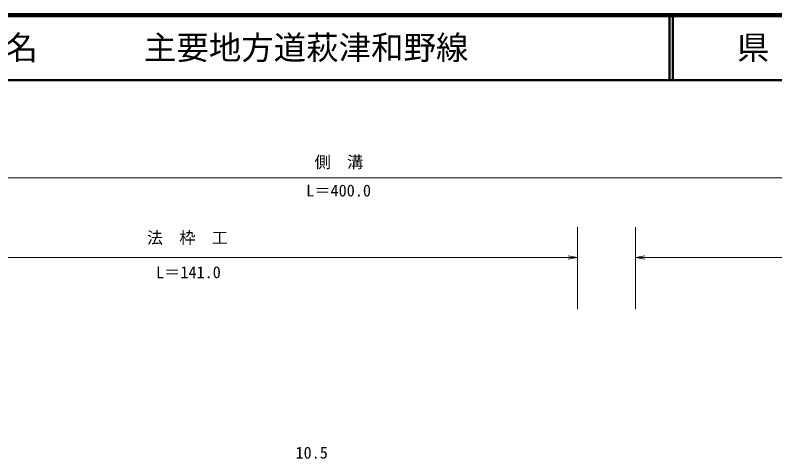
# Model space of a CAD drawing. Units: millimetres, scale not verified. Extents: x 40000 to 680000, y 20000 to 380000.
# Drawn here: x 196884 to 313962, y 311626 to 380000 of the extents above; entities that cross this region are included whole.
import ezdxf
from ezdxf.enums import TextEntityAlignment as Align

# ---------------------------------------------------------------- set-up
doc = ezdxf.new("R2010")
doc.units = ezdxf.units.MM
doc.header["$LTSCALE"] = 1000
for name, color, linetype, lineweight in [('M-STR-HTXT', 7, 'Continuous', 13), ('M-STR-STR3', 7, 'Continuous', 13), ('M-TTL', 7, 'Continuous', 13), ('M-TTL-LINE', 7, 'Continuous', 50)]:
    doc.layers.add(name, color=color, linetype=linetype, lineweight=lineweight)
doc.layers.add('M-TTL-TXT', color=7, linetype='Continuous')
doc.styles.add('ＭＳ ゴシック', font='')
doc.styles.get('ＭＳ ゴシック').set_extended_font_data('MS Gothic')

# ---------------------------------------------------------------- blocks, each defined once
blk = doc.blocks.new('open_arrow')
at = {"color": 0, "linetype": 'Continuous', "lineweight": -2}
blk.add_lwpolyline([(7.5, 1.25), (0, 0), (7.5, -1.25)], dxfattribs=at)

msp = doc.modelspace()

# ---------------------------------------------------------------- linework, layer by layer
at = {"layer": 'M-STR-STR3'}
for p, q in [((68390, 354950), (438759, 354950)), ((283558, 334691), (283558, 347345)), ((292493, 334691), (292493, 347345)), ((150353, 342646), (283558, 342646)), ((292493, 342646), (356373, 342646))]:
    msp.add_line(p, q, dxfattribs=at)
at = {"layer": 'M-TTL', "color": 2, "lineweight": 140}
msp.add_line((680000, 380000), (40000, 380000), dxfattribs=at)
at = {"layer": 'M-TTL-LINE'}
for p, q in [((297750, 380000), (297750, 370000)), ((298250, 380000), (298250, 370000)), ((40000, 370000), (680000, 370000))]:
    msp.add_line(p, q, dxfattribs=at)

# ---------------------------------------------------------------- block references
at = {"layer": 'M-STR-STR3', "xscale": 193, "yscale": 193, "rotation": 180}
msp.add_blockref('open_arrow', (283558, 342646), dxfattribs=at)
at = {"layer": 'M-STR-STR3', "xscale": 193, "yscale": 193}
msp.add_blockref('open_arrow', (292493, 342646), dxfattribs=at)

# ---------------------------------------------------------------- texts
at = {"layer": 'M-STR-HTXT', "style": 'ＭＳ ゴシック'}
msp.add_text('10.5', height=1833, dxfattribs=at).set_placement((240089, 311106), align=Align.BOTTOM_LEFT)
at = {"layer": 'M-STR-STR3', "style": 'ＭＳ ゴシック'}
for s, p in [('側\u3000溝', (243031, 358290)), ('L＝400.0', (241739, 353894)), ('法\u3000枠\u3000工', (217174, 346614)), ('L＝141.0', (218594, 341301))]:
    msp.add_text(s, height=1833, dxfattribs=at).set_placement(p, align=Align.TOP_LEFT)
at = {"layer": 'M-TTL-TXT', "style": 'ＭＳ ゴシック'}
for s, p in [('路 線 名', (180380, 375000)), ('主要地方道萩津和野線', (216734, 375000))]:
    msp.add_text(s, height=3666, dxfattribs=at).set_placement(p, align=Align.MIDDLE_LEFT)
msp.add_text('県\u3000名', height=3666, dxfattribs=at).set_placement((315625, 375000), align=Align.MIDDLE_CENTER)

doc.saveas('drawing.dxf')
